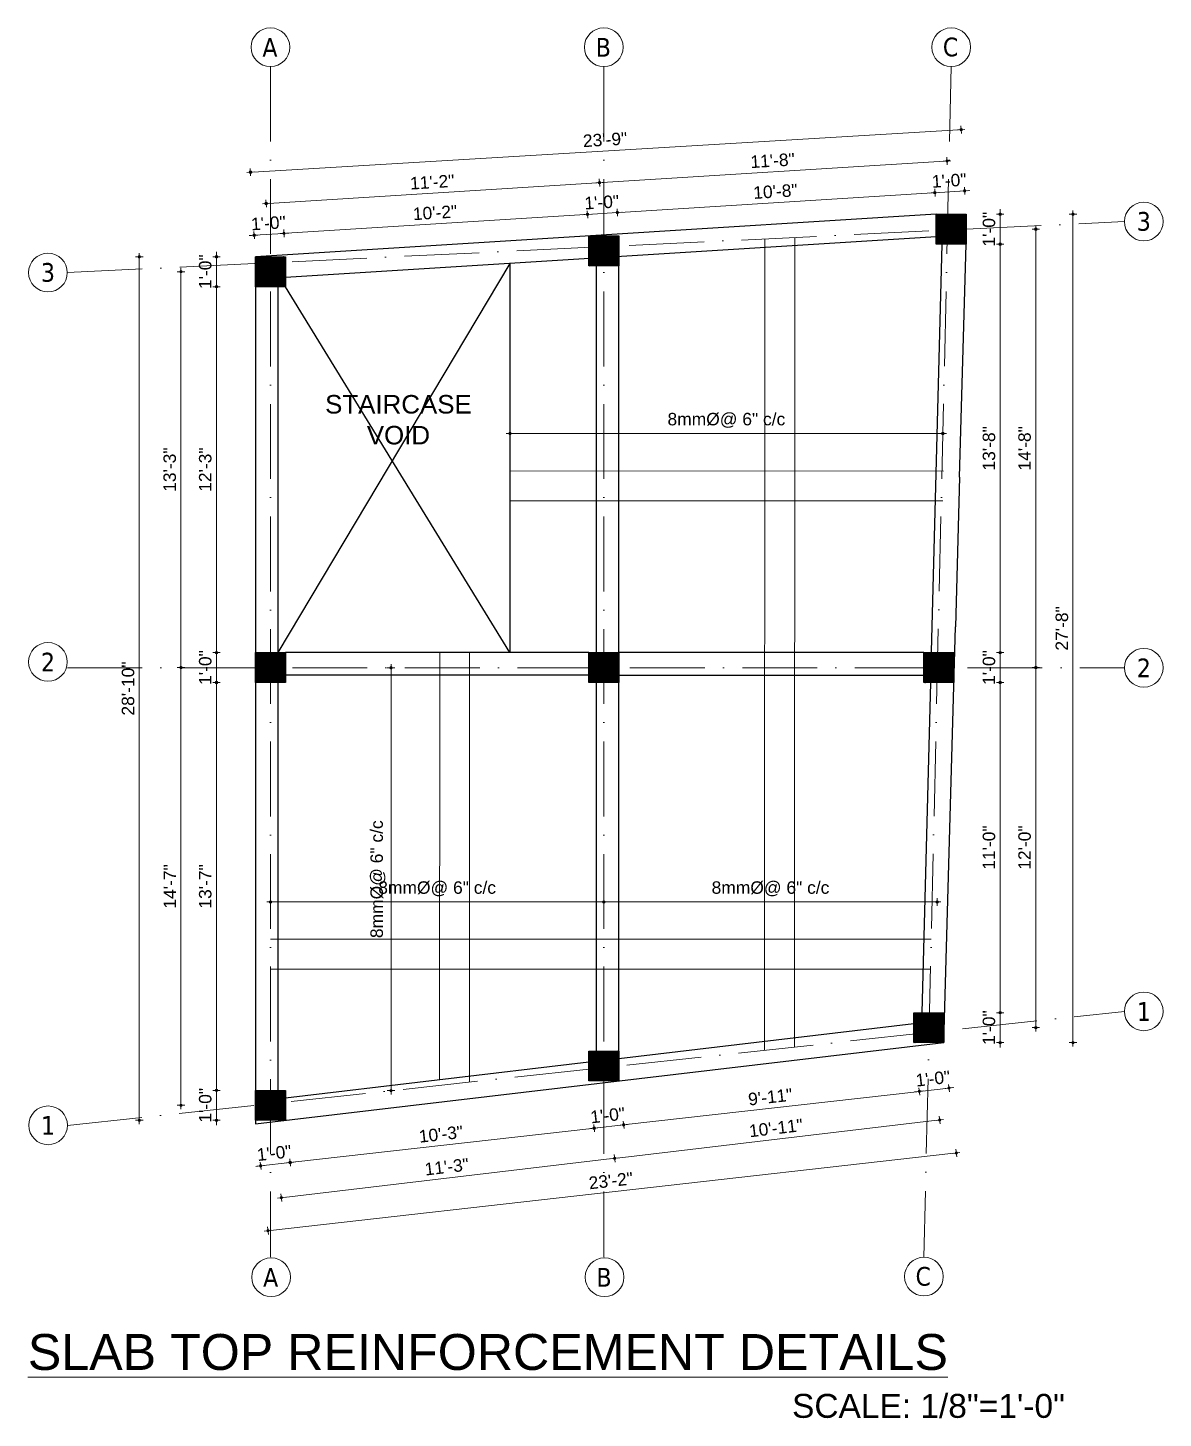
# Model space of a CAD drawing. Header units: inches. Extents: x 10143 to 33197, y -150 to 3760.
# Drawn here: x 10769 to 11224, y 850 to 1408 of the extents above; entities that cross this region are included whole.
import ezdxf

# ---------------------------------------------------------------- set-up
doc = ezdxf.new("R2010")
doc.units = ezdxf.units.IN
doc.header["$LTSCALE"] = 0.5
doc.header["$MEASUREMENT"] = 0
doc.header["$PDMODE"] = 66
doc.linetypes.add('ACAD_ISO10W100', pattern=[18, 12, -3, 0, -3])
for name, color, linetype, lineweight in [('0.13', 2, 'Continuous', 13), ('BEAM LINE', 4, 'Continuous', 9), ('DIM_LINE', 165, 'Continuous', 15), ('hatch', 9, 'Continuous', 0), ('TEXT', 220, 'Continuous', 9), ('Toilet', 7, 'Continuous', 25)]:
    doc.layers.add(name, color=color, linetype=linetype, lineweight=lineweight)
doc.styles.add('DIM', font='tahoma.ttf')
doc.styles.get("Standard").update_dxf_attribs({"font": 'arial.ttf'})
doc.styles.add('style1', font='arial.ttf', dxfattribs={"height": 7})
doc.dimstyles.new('S8', dxfattribs={"dimtxt": 5, "dimasz": 1, "dimexe": 6, "dimexo": 18, "dimgap": 1.9375, "dimtad": 1, "dimdec": 0, "dimzin": 3, "dimdsep": 46, "dimlunit": 4, "dimtxsty": 'Standard', "dimblk": 'dot 2', "dimcen": 12, "dimse1": 1, "dimse2": 1, "dimclrd": 1, "dimclre": 1, "dimclrt": 256, "dimadec": 0, "dimazin": 0, "dimtfac": 0.75, "dimtdec": 0, "dimtix": 1, "dimtmove": 1, "dimatfit": 3, "dimldrblk": 'DOT', "dimfxl": 1, "dimtolj": 1, "dimtzin": 0, "dimlwd": 9, "dimlwe": 9, "dimarcsym": 0})
pattern_1 = [(135, (11119.12484, -2416.40677), (-0.0883883476, -0.0883883476), [])]

# ---------------------------------------------------------------- blocks, each defined once
blk = doc.blocks.new('dot1')
at = {"layer": 'hatch'}
h = blk.add_hatch(color=256, dxfattribs=at)
edge = h.paths.add_edge_path()
edge.add_arc((0, 0), 1, 0, 360)
for p, q in [((3, 0), (-3, 0)), ((0, 3), (0, -3))]:
    blk.add_line(p, q, dxfattribs=at)
blk.add_circle((0, 0), 1, dxfattribs=at)
blk = doc.blocks.new('dot 2')
at = {"layer": 'hatch', "xscale": 0.5, "yscale": 0.5, "zscale": 0.5}
blk.add_blockref('dot1', (0, 0), dxfattribs=at)
blk = doc.blocks.new('*D1169')
at = {"layer": 'Defpoints', "color": 0, "transparency": 16777216}
for p in [(11136.18, 1012.87), (11158.78, 1012.87), (11136.18, 1000.87)]:
    blk.add_point(p, dxfattribs=at)
at = {"layer": 'Toilet', "color": 1, "lineweight": 9, "transparency": 16777216}
for p, q in [((11158.78, 1013.87), (11158.78, 1014.87)), ((11158.78, 1000.87), (11158.78, 1012.87)), ((11158.78, 999.87), (11158.78, 998.87))]:
    blk.add_line(p, q, dxfattribs=at)
for p, rotation in [((11158.78, 1012.87), 270), ((11158.78, 1000.87), 90)]:
    blk.add_blockref('dot 2', p, dxfattribs=dict(at, rotation=rotation))
at = {"layer": 'Toilet', "transparency": 16777216, "insert": (11154.29, 1006.87), "char_height": 5, "attachment_point": 5, "rotation": 90}
blk.add_mtext('\\A1;1\'-0"', dxfattribs=at)
blk = doc.blocks.new('_Dot')
at = {"color": 0, "linetype": 'ByBlock', "lineweight": -2}
blk.add_line((-0.5, 0), (-1, 0), dxfattribs=at)
at = {"color": 0, "linetype": 'ByBlock', "const_width": 0.5}
blk.add_lwpolyline([(-0.25, 0, 1), (0.25, 0, 1)], format="xyb", close=True, dxfattribs=at)
blk = doc.blocks.new('*D1170')
at = {"layer": 'Defpoints', "color": 0, "transparency": 16777216}
for p in [(11140.22, 1145.23), (11158.78, 1145.23), (11136.18, 1012.87)]:
    blk.add_point(p, dxfattribs=at)
at = {"layer": 'Toilet', "color": 1, "lineweight": 9, "transparency": 16777216}
blk.add_line((11158.78, 1013.87), (11158.78, 1144.23), dxfattribs=at)
for p, rotation in [((11158.78, 1145.23), 90), ((11158.78, 1012.87), 270)]:
    blk.add_blockref('dot 2', p, dxfattribs=dict(at, rotation=rotation))
at = {"layer": 'Toilet', "transparency": 16777216, "insert": (11154.29, 1079.05), "char_height": 5, "attachment_point": 5, "rotation": 90}
blk.add_mtext('\\A1;11\'-0"', dxfattribs=at)
blk = doc.blocks.new('*D1171')
at = {"layer": 'Defpoints', "color": 0, "transparency": 16777216}
for p in [(11140.22, 1157.23), (11158.78, 1157.23), (11140.22, 1145.23)]:
    blk.add_point(p, dxfattribs=at)
at = {"layer": 'Toilet', "color": 1, "lineweight": 9, "transparency": 16777216}
for p, q in [((11158.78, 1158.23), (11158.78, 1159.23)), ((11158.78, 1145.23), (11158.78, 1157.23)), ((11158.78, 1144.23), (11158.78, 1143.23))]:
    blk.add_line(p, q, dxfattribs=at)
for p, rotation in [((11158.78, 1157.23), 270), ((11158.78, 1145.23), 90)]:
    blk.add_blockref('dot 2', p, dxfattribs=dict(at, rotation=rotation))
at = {"layer": 'Toilet', "transparency": 16777216, "insert": (11154.29, 1151.23), "char_height": 5, "attachment_point": 5, "rotation": 90}
blk.add_mtext('\\A1;1\'-0"', dxfattribs=at)
blk = doc.blocks.new('*D1172')
at = {"layer": 'Defpoints', "color": 0, "transparency": 16777216}
for p in [(11145.15, 1320.96), (11158.78, 1320.96), (11140.22, 1157.23)]:
    blk.add_point(p, dxfattribs=at)
at = {"layer": 'Toilet', "color": 1, "lineweight": 9, "transparency": 16777216}
blk.add_line((11158.78, 1158.23), (11158.78, 1319.96), dxfattribs=at)
for p, rotation in [((11158.78, 1320.96), 90), ((11158.78, 1157.23), 270)]:
    blk.add_blockref('dot 2', p, dxfattribs=dict(at, rotation=rotation))
at = {"layer": 'Toilet', "transparency": 16777216, "insert": (11154.29, 1239.1), "char_height": 5, "attachment_point": 5, "rotation": 90}
blk.add_mtext('\\A1;13\'-8"', dxfattribs=at)
blk = doc.blocks.new('*D1173')
at = {"layer": 'Defpoints', "color": 0, "transparency": 16777216}
for p in [(11145.15, 1332.96), (11158.78, 1332.96), (11145.15, 1320.96)]:
    blk.add_point(p, dxfattribs=at)
at = {"layer": 'Toilet', "color": 1, "lineweight": 9, "transparency": 16777216}
for p, q in [((11158.78, 1333.96), (11158.78, 1334.96)), ((11158.78, 1320.96), (11158.78, 1332.96)), ((11158.78, 1319.96), (11158.78, 1318.96))]:
    blk.add_line(p, q, dxfattribs=at)
for p, rotation in [((11158.78, 1332.96), 270), ((11158.78, 1320.96), 90)]:
    blk.add_blockref('dot 2', p, dxfattribs=dict(at, rotation=rotation))
at = {"layer": 'Toilet', "transparency": 16777216, "insert": (11154.29, 1326.96), "char_height": 5, "attachment_point": 5, "rotation": 90}
blk.add_mtext('\\A1;1\'-0"', dxfattribs=at)
blk = doc.blocks.new('*D1174')
at = {"layer": 'Defpoints', "color": 0, "transparency": 16777216}
for p in [(11145.15, 1326.96), (11140.22, 1151.23), (11173.07, 1151.23)]:
    blk.add_point(p, dxfattribs=at)
at = {"layer": 'Toilet', "color": 1, "lineweight": 9, "transparency": 16777216}
blk.add_line((11173.07, 1325.96), (11173.07, 1152.23), dxfattribs=at)
for p, rotation in [((11173.07, 1326.96), 90), ((11173.07, 1151.23), 270)]:
    blk.add_blockref('dot 2', p, dxfattribs=dict(at, rotation=rotation))
at = {"layer": 'Toilet', "transparency": 16777216, "insert": (11168.58, 1239.1), "char_height": 5, "attachment_point": 5, "rotation": 90}
blk.add_mtext('\\A1;14\'-8"', dxfattribs=at)
blk = doc.blocks.new('*D1175')
at = {"layer": 'Defpoints', "color": 0, "transparency": 16777216}
for p in [(11140.22, 1151.23), (11136.18, 1006.87), (11173.07, 1006.87)]:
    blk.add_point(p, dxfattribs=at)
at = {"layer": 'Toilet', "color": 1, "lineweight": 9, "transparency": 16777216}
blk.add_line((11173.07, 1150.23), (11173.07, 1007.87), dxfattribs=at)
for p, rotation in [((11173.07, 1151.23), 90), ((11173.07, 1006.87), 270)]:
    blk.add_blockref('dot 2', p, dxfattribs=dict(at, rotation=rotation))
at = {"layer": 'Toilet', "transparency": 16777216, "insert": (11168.58, 1079.05), "char_height": 5, "attachment_point": 5, "rotation": 90}
blk.add_mtext('\\A1;12\'-0"', dxfattribs=at)
blk = doc.blocks.new('*D1176')
at = {"layer": 'Defpoints', "color": 0, "transparency": 16777216}
for p in [(10860.28, 1315.91), (10844.64, 1303.91), (10860.28, 1303.91)]:
    blk.add_point(p, dxfattribs=at)
at = {"layer": 'Toilet', "color": 1, "lineweight": 9, "transparency": 16777216}
for p, q in [((10844.64, 1316.91), (10844.64, 1317.91)), ((10844.64, 1315.91), (10844.64, 1303.91)), ((10844.64, 1302.91), (10844.64, 1301.91))]:
    blk.add_line(p, q, dxfattribs=at)
for p, rotation in [((10844.64, 1315.91), 270), ((10844.64, 1303.91), 90)]:
    blk.add_blockref('dot 2', p, dxfattribs=dict(at, rotation=rotation))
at = {"layer": 'Toilet', "transparency": 16777216, "insert": (10840.15, 1309.91), "char_height": 5, "attachment_point": 5, "rotation": 90}
blk.add_mtext('\\A1;1\'-0"', dxfattribs=at)
blk = doc.blocks.new('*D1177')
at = {"layer": 'Defpoints', "color": 0, "transparency": 16777216}
for p in [(10860.28, 1303.91), (10844.64, 1157.23), (10860.28, 1157.23)]:
    blk.add_point(p, dxfattribs=at)
at = {"layer": 'Toilet', "color": 1, "lineweight": 9, "transparency": 16777216}
blk.add_line((10844.64, 1302.91), (10844.64, 1158.23), dxfattribs=at)
for p, rotation in [((10844.64, 1303.91), 90), ((10844.64, 1157.23), 270)]:
    blk.add_blockref('dot 2', p, dxfattribs=dict(at, rotation=rotation))
at = {"layer": 'Toilet', "transparency": 16777216, "insert": (10840.15, 1230.57), "char_height": 5, "attachment_point": 5, "rotation": 90}
blk.add_mtext('\\A1;12\'-3"', dxfattribs=at)
blk = doc.blocks.new('*D1178')
at = {"layer": 'Defpoints', "color": 0, "transparency": 16777216}
for p in [(10860.28, 1157.23), (10844.64, 1145.23), (10860.28, 1145.23)]:
    blk.add_point(p, dxfattribs=at)
at = {"layer": 'Toilet', "color": 1, "lineweight": 9, "transparency": 16777216}
for p, q in [((10844.64, 1158.23), (10844.64, 1159.23)), ((10844.64, 1157.23), (10844.64, 1145.23)), ((10844.64, 1144.23), (10844.64, 1143.23))]:
    blk.add_line(p, q, dxfattribs=at)
for p, rotation in [((10844.64, 1157.23), 270), ((10844.64, 1145.23), 90)]:
    blk.add_blockref('dot 2', p, dxfattribs=dict(at, rotation=rotation))
at = {"layer": 'Toilet', "transparency": 16777216, "insert": (10840.15, 1151.23), "char_height": 5, "attachment_point": 5, "rotation": 90}
blk.add_mtext('\\A1;1\'-0"', dxfattribs=at)
blk = doc.blocks.new('*D1179')
at = {"layer": 'Defpoints', "color": 0, "transparency": 16777216}
for p in [(10860.28, 1145.23), (10844.64, 981.74), (10860.28, 981.74)]:
    blk.add_point(p, dxfattribs=at)
at = {"layer": 'Toilet', "color": 1, "lineweight": 9, "transparency": 16777216}
blk.add_line((10844.64, 1144.23), (10844.64, 982.74), dxfattribs=at)
for p, rotation in [((10844.64, 1145.23), 90), ((10844.64, 981.74), 270)]:
    blk.add_blockref('dot 2', p, dxfattribs=dict(at, rotation=rotation))
at = {"layer": 'Toilet', "transparency": 16777216, "insert": (10840.15, 1063.48), "char_height": 5, "attachment_point": 5, "rotation": 90}
blk.add_mtext('\\A1;13\'-7"', dxfattribs=at)
blk = doc.blocks.new('*D1180')
at = {"layer": 'Defpoints', "color": 0, "transparency": 16777216}
for p in [(10860.28, 981.74), (10844.64, 969.74), (10860.28, 969.74)]:
    blk.add_point(p, dxfattribs=at)
at = {"layer": 'Toilet', "color": 1, "lineweight": 9, "transparency": 16777216}
for p, q in [((10844.64, 982.74), (10844.64, 983.74)), ((10844.64, 981.74), (10844.64, 969.74)), ((10844.64, 968.74), (10844.64, 967.74))]:
    blk.add_line(p, q, dxfattribs=at)
for p, rotation in [((10844.64, 981.74), 270), ((10844.64, 969.74), 90)]:
    blk.add_blockref('dot 2', p, dxfattribs=dict(at, rotation=rotation))
at = {"layer": 'Toilet', "transparency": 16777216, "insert": (10840.15, 975.74), "char_height": 5, "attachment_point": 5, "rotation": 90}
blk.add_mtext('\\A1;1\'-0"', dxfattribs=at)
blk = doc.blocks.new('*D1181')
at = {"layer": 'Defpoints', "color": 0, "transparency": 16777216}
for p in [(10860.28, 1309.91), (10830.4, 1151.23), (10860.28, 1151.23)]:
    blk.add_point(p, dxfattribs=at)
at = {"layer": 'Toilet', "color": 1, "lineweight": 9, "transparency": 16777216}
blk.add_line((10830.4, 1308.91), (10830.4, 1152.23), dxfattribs=at)
for p, rotation in [((10830.4, 1309.91), 90), ((10830.4, 1151.23), 270)]:
    blk.add_blockref('dot 2', p, dxfattribs=dict(at, rotation=rotation))
at = {"layer": 'Toilet', "transparency": 16777216, "insert": (10825.91, 1230.57), "char_height": 5, "attachment_point": 5, "rotation": 90}
blk.add_mtext('\\A1;13\'-3"', dxfattribs=at)
blk = doc.blocks.new('*D1182')
at = {"layer": 'Defpoints', "color": 0, "transparency": 16777216}
for p in [(10860.28, 1151.23), (10830.4, 975.74), (10860.28, 975.74)]:
    blk.add_point(p, dxfattribs=at)
at = {"layer": 'Toilet', "color": 1, "lineweight": 9, "transparency": 16777216}
blk.add_line((10830.4, 1150.23), (10830.4, 976.74), dxfattribs=at)
for p, rotation in [((10830.4, 1151.23), 90), ((10830.4, 975.74), 270)]:
    blk.add_blockref('dot 2', p, dxfattribs=dict(at, rotation=rotation))
at = {"layer": 'Toilet', "transparency": 16777216, "insert": (10825.95, 1063.48), "char_height": 5, "attachment_point": 5, "rotation": 90}
blk.add_mtext('\\A1;14\'-7"', dxfattribs=at)
blk = doc.blocks.new('*D1154')
at = {"layer": 'Defpoints', "color": 0, "transparency": 16777216}
for p in [(10813.69, 1315.91), (10860.28, 1315.91), (10860.28, 969.74)]:
    blk.add_point(p, dxfattribs=at)
at = {"layer": 'Toilet', "color": 1, "lineweight": 9, "transparency": 16777216}
blk.add_line((10813.69, 970.74), (10813.69, 1314.91), dxfattribs=at)
for p, rotation in [((10813.69, 1315.91), 90), ((10813.69, 969.74), 270)]:
    blk.add_blockref('dot 2', p, dxfattribs=dict(at, rotation=rotation))
at = {"layer": 'Toilet', "transparency": 16777216, "insert": (10809.2, 1142.82), "char_height": 5, "attachment_point": 5, "rotation": 90}
blk.add_mtext('\\A1;28\'-10"', dxfattribs=at)
blk = doc.blocks.new('*D1183')
at = {"layer": 'Defpoints', "color": 0, "transparency": 16777216}
for p in [(10866.28, 1057.42), (10999.9, 1057.27), (10999.9, 1057.27)]:
    blk.add_point(p, dxfattribs=at)
at = {"layer": 'DIM_LINE', "color": 1, "lineweight": 9, "transparency": 16777216}
blk.add_line((10867.28, 1057.27), (10998.9, 1057.27), dxfattribs=at)
at = {"layer": 'DIM_LINE', "color": 1, "lineweight": 9, "transparency": 16777216, "rotation": 180}
blk.add_blockref('dot 2', (10866.28, 1057.27), dxfattribs=at)
at = {"layer": 'DIM_LINE', "color": 1, "lineweight": 9, "transparency": 16777216}
blk.add_blockref('dot 2', (10999.9, 1057.27), dxfattribs=at)
at = {"layer": 'DIM_LINE', "transparency": 16777216, "insert": (10933.09, 1062.53), "char_height": 5, "attachment_point": 5}
blk.add_mtext('\\A1;8mm%%C@ 6" c/c', dxfattribs=at)
blk = doc.blocks.new('*D1184')
at = {"layer": 'Defpoints', "color": 0, "transparency": 16777216}
for p in [(10916.68, 1151.15), (10914.62, 981.61), (10914.62, 981.61)]:
    blk.add_point(p, dxfattribs=at)
at = {"layer": 'DIM_LINE', "color": 1, "lineweight": 9, "transparency": 16777216}
blk.add_line((10914.62, 1150.15), (10914.62, 982.61), dxfattribs=at)
for p, rotation in [((10914.62, 1151.15), 90), ((10914.62, 981.61), 270)]:
    blk.add_blockref('dot 2', p, dxfattribs=dict(at, rotation=rotation))
at = {"layer": 'DIM_LINE', "transparency": 16777216, "insert": (10909.35, 1066.38), "char_height": 5, "attachment_point": 5, "rotation": 90}
blk.add_mtext('\\A1;8mm%%C@ 6" c/c', dxfattribs=at)
blk = doc.blocks.new('*D1185')
at = {"layer": 'Defpoints', "color": 0, "transparency": 16777216}
for p in [(10999.9, 1057.42), (11133.52, 1057.27), (11133.52, 1057.27)]:
    blk.add_point(p, dxfattribs=at)
at = {"layer": 'DIM_LINE', "color": 1, "lineweight": 9, "transparency": 16777216}
blk.add_line((11000.9, 1057.27), (11132.52, 1057.27), dxfattribs=at)
at = {"layer": 'DIM_LINE', "color": 1, "lineweight": 9, "transparency": 16777216, "rotation": 180}
blk.add_blockref('dot 2', (10999.9, 1057.27), dxfattribs=at)
at = {"layer": 'DIM_LINE', "color": 1, "lineweight": 9, "transparency": 16777216}
blk.add_blockref('dot 2', (11133.52, 1057.27), dxfattribs=at)
at = {"layer": 'DIM_LINE', "transparency": 16777216, "insert": (11066.71, 1062.53), "char_height": 5, "attachment_point": 5}
blk.add_mtext('\\A1;8mm%%C@ 6" c/c', dxfattribs=at)
blk = doc.blocks.new('*D1186')
at = {"layer": 'Defpoints', "color": 0, "transparency": 16777216}
for p in [(10962.28, 1245.16), (11135.78, 1245.06), (11135.78, 1245.06)]:
    blk.add_point(p, dxfattribs=at)
at = {"layer": 'DIM_LINE', "color": 1, "lineweight": 9, "transparency": 16777216}
blk.add_line((10963.28, 1245.06), (11134.78, 1245.06), dxfattribs=at)
at = {"layer": 'DIM_LINE', "color": 1, "lineweight": 9, "transparency": 16777216, "rotation": 180}
blk.add_blockref('dot 2', (10962.28, 1245.06), dxfattribs=at)
at = {"layer": 'DIM_LINE', "color": 1, "lineweight": 9, "transparency": 16777216}
blk.add_blockref('dot 2', (11135.78, 1245.06), dxfattribs=at)
at = {"layer": 'DIM_LINE', "transparency": 16777216, "insert": (11049.03, 1250.33), "char_height": 5, "attachment_point": 5}
blk.add_mtext('\\A1;8mm%%C@ 6" c/c', dxfattribs=at)
blk = doc.blocks.new('*D2515')
at = {"layer": 'Defpoints', "color": 0, "transparency": 16777216}
for p in [(10859.74, 1324.54), (10860.28, 1315.91), (10872.28, 1315.91)]:
    blk.add_point(p, dxfattribs=at)
at = {"layer": 'Toilet', "color": 1, "lineweight": 9, "transparency": 16777216}
for p, q in [((10858.74, 1324.48), (10857.74, 1324.42)), ((10871.69, 1325.29), (10859.74, 1324.54)), ((10872.69, 1325.35), (10873.69, 1325.41))]:
    blk.add_line(p, q, dxfattribs=at)
for p, rotation in [((10871.69, 1325.29), 183.5758276059287), ((10859.74, 1324.54), 3.575827605928739)]:
    blk.add_blockref('dot 2', p, dxfattribs=dict(at, rotation=rotation))
at = {"layer": 'Toilet', "transparency": 16777216, "insert": (10865.43, 1329.39), "char_height": 5, "attachment_point": 5, "rotation": 3.5758}
blk.add_mtext('\\A1;1\'-0"', dxfattribs=at)
blk = doc.blocks.new('*D2516')
at = {"layer": 'Defpoints', "color": 0, "transparency": 16777216}
for p in [(10993.36, 1332.89), (10993.9, 1324.26), (10872.28, 1315.91)]:
    blk.add_point(p, dxfattribs=at)
at = {"layer": 'Toilet', "color": 1, "lineweight": 9, "transparency": 16777216}
blk.add_line((10872.69, 1325.35), (10992.36, 1332.83), dxfattribs=at)
for p, rotation in [((10993.36, 1332.89), 3.575827605928739), ((10871.69, 1325.29), 183.5758276059287)]:
    blk.add_blockref('dot 2', p, dxfattribs=dict(at, rotation=rotation))
at = {"layer": 'Toilet', "transparency": 16777216, "insert": (10932.24, 1333.57), "char_height": 5, "attachment_point": 5, "rotation": 3.5758}
blk.add_mtext('\\A1;10\'-2"', dxfattribs=at)
blk = doc.blocks.new('*D2517')
at = {"layer": 'Defpoints', "color": 0, "transparency": 16777216}
for p in [(11005.31, 1333.64), (10993.9, 1324.26), (11005.9, 1324.26)]:
    blk.add_point(p, dxfattribs=at)
at = {"layer": 'Toilet', "color": 1, "lineweight": 9, "transparency": 16777216}
for p, q in [((10992.36, 1332.83), (10991.36, 1332.77)), ((10993.36, 1332.89), (11005.31, 1333.64)), ((11006.31, 1333.7), (11007.31, 1333.76))]:
    blk.add_line(p, q, dxfattribs=at)
for p, rotation in [((10993.36, 1332.89), 3.575827605928747), ((11005.31, 1333.64), 183.5758276059287)]:
    blk.add_blockref('dot 2', p, dxfattribs=dict(at, rotation=rotation))
at = {"layer": 'Toilet', "transparency": 16777216, "insert": (10999.06, 1337.75), "char_height": 5, "attachment_point": 5, "rotation": 3.5758}
blk.add_mtext('\\A1;1\'-0"', dxfattribs=at)
blk = doc.blocks.new('*D2518')
at = {"layer": 'Defpoints', "color": 0, "transparency": 16777216}
for p in [(11132.61, 1341.59), (11133.15, 1332.96), (11005.9, 1324.26)]:
    blk.add_point(p, dxfattribs=at)
at = {"layer": 'Toilet', "color": 1, "lineweight": 9, "transparency": 16777216}
blk.add_line((11006.31, 1333.7), (11131.61, 1341.53), dxfattribs=at)
for p, rotation in [((11132.61, 1341.59), 3.575827605928739), ((11005.31, 1333.64), 183.5758276059287)]:
    blk.add_blockref('dot 2', p, dxfattribs=dict(at, rotation=rotation))
at = {"layer": 'Toilet', "transparency": 16777216, "insert": (11068.68, 1342.1), "char_height": 5, "attachment_point": 5, "rotation": 3.5758}
blk.add_mtext('\\A1;10\'-8"', dxfattribs=at)
blk = doc.blocks.new('*D2511')
at = {"layer": 'Defpoints', "color": 0, "transparency": 16777216}
for p in [(11144.56, 1342.34), (11133.15, 1332.96), (11145.15, 1332.96)]:
    blk.add_point(p, dxfattribs=at)
at = {"layer": 'Toilet', "color": 1, "lineweight": 9, "transparency": 16777216}
for p, q in [((11131.61, 1341.53), (11130.62, 1341.47)), ((11132.61, 1341.59), (11144.56, 1342.34)), ((11145.56, 1342.4), (11146.56, 1342.46))]:
    blk.add_line(p, q, dxfattribs=at)
for p, rotation in [((11144.56, 1342.34), 183.5758276059287), ((11132.61, 1341.59), 3.575827605928747)]:
    blk.add_blockref('dot 2', p, dxfattribs=dict(at, rotation=rotation))
at = {"layer": 'Toilet', "transparency": 16777216, "insert": (11138.31, 1346.45), "char_height": 5, "attachment_point": 5, "rotation": 3.5758}
blk.add_mtext('\\A1;1\'-0"', dxfattribs=at)
blk = doc.blocks.new('*D2525')
at = {"layer": 'Defpoints', "color": 0, "transparency": 16777216}
for p in [(10998.19, 1345.62), (10999.9, 1318.26), (10866.28, 1309.91)]:
    blk.add_point(p, dxfattribs=at)
at = {"layer": 'Toilet', "color": 1, "lineweight": 9, "transparency": 16777216}
blk.add_line((10865.56, 1337.33), (10997.19, 1345.55), dxfattribs=at)
for p, rotation in [((10998.19, 1345.62), 3.575827605927187), ((10864.57, 1337.27), 183.5758276059272)]:
    blk.add_blockref('dot 2', p, dxfattribs=dict(at, rotation=rotation))
at = {"layer": 'Toilet', "transparency": 16777216, "insert": (10931.1, 1345.88), "char_height": 5, "attachment_point": 5, "rotation": 3.5758}
blk.add_mtext('\\A1;11\'-2"', dxfattribs=at)
blk = doc.blocks.new('*D2526')
at = {"layer": 'Defpoints', "color": 0, "transparency": 16777216}
for p in [(11137.44, 1354.32), (11139.15, 1326.96), (10999.9, 1318.26)]:
    blk.add_point(p, dxfattribs=at)
at = {"layer": 'Toilet', "color": 1, "lineweight": 9, "transparency": 16777216}
blk.add_line((10999.19, 1345.68), (11136.44, 1354.26), dxfattribs=at)
for p, rotation in [((11137.44, 1354.32), 3.575827605928739), ((10998.19, 1345.62), 183.5758276059287)]:
    blk.add_blockref('dot 2', p, dxfattribs=dict(at, rotation=rotation))
at = {"layer": 'Toilet', "transparency": 16777216, "insert": (11067.53, 1354.45), "char_height": 5, "attachment_point": 5, "rotation": 3.5758}
blk.add_mtext('\\A1;11\'-8"', dxfattribs=at)
blk = doc.blocks.new('*D2513')
at = {"layer": 'Defpoints', "color": 0, "transparency": 16777216}
for p in [(11143.12, 1366.88), (11145.15, 1332.96), (10860.28, 1315.91)]:
    blk.add_point(p, dxfattribs=at)
at = {"layer": 'Toilet', "color": 1, "lineweight": 9, "transparency": 16777216}
blk.add_line((10859.24, 1349.89), (11142.12, 1366.82), dxfattribs=at)
for p, rotation in [((11143.12, 1366.88), 3.425574687814983), ((10858.25, 1349.83), 183.425574687815)]:
    blk.add_blockref('dot 2', p, dxfattribs=dict(at, rotation=rotation))
at = {"layer": 'Toilet', "transparency": 16777216, "insert": (11000.41, 1362.84), "char_height": 5, "attachment_point": 5, "rotation": 3.4256}
blk.add_mtext('\\A1;23\'-9"', dxfattribs=at)
blk = doc.blocks.new('*D2514')
at = {"layer": 'Defpoints', "color": 0, "transparency": 16777216}
for p in [(10860.28, 969.74), (10872.28, 969.74), (10862.34, 951.47)]:
    blk.add_point(p, dxfattribs=at)
at = {"layer": 'Toilet', "color": 1, "lineweight": 9, "transparency": 16777216}
for p, q in [((10861.35, 951.36), (10860.35, 951.25)), ((10874.19, 952.81), (10862.34, 951.47)), ((10875.18, 952.92), (10876.18, 953.04))]:
    blk.add_line(p, q, dxfattribs=at)
for p, rotation in [((10874.19, 952.81), 186.4467861077092), ((10862.34, 951.47), 6.446786107709173)]:
    blk.add_blockref('dot 2', p, dxfattribs=dict(at, rotation=rotation))
at = {"layer": 'Toilet', "transparency": 16777216, "insert": (10867.76, 956.6), "char_height": 5, "attachment_point": 5, "rotation": 6.4468}
blk.add_mtext('\\A1;1\'-0"', dxfattribs=at)
blk = doc.blocks.new('*D2519')
at = {"layer": 'Defpoints', "color": 0, "transparency": 16777216}
for p in [(10993.9, 985.5), (10872.28, 969.74), (10996.04, 966.58)]:
    blk.add_point(p, dxfattribs=at)
at = {"layer": 'Toilet', "color": 1, "lineweight": 9, "transparency": 16777216}
blk.add_line((10875.18, 952.92), (10995.04, 966.47), dxfattribs=at)
for p, rotation in [((10996.04, 966.58), 6.446786107709173), ((10874.19, 952.81), 186.4467861077092)]:
    blk.add_blockref('dot 2', p, dxfattribs=dict(at, rotation=rotation))
at = {"layer": 'Toilet', "transparency": 16777216, "insert": (10934.61, 964.16), "char_height": 5, "attachment_point": 5, "rotation": 6.4468}
blk.add_mtext('\\A1;10\'-3"', dxfattribs=at)
blk = doc.blocks.new('*D2520')
at = {"layer": 'Defpoints', "color": 0, "transparency": 16777216}
for p in [(10993.9, 985.5), (11005.9, 985.5), (11007.88, 967.92)]:
    blk.add_point(p, dxfattribs=at)
at = {"layer": 'Toilet', "color": 1, "lineweight": 9, "transparency": 16777216}
for p, q in [((10995.04, 966.47), (10994.05, 966.35)), ((10996.04, 966.58), (11007.88, 967.92)), ((11008.88, 968.03), (11009.87, 968.14))]:
    blk.add_line(p, q, dxfattribs=at)
for p, rotation in [((10996.04, 966.58), 6.44678610770919), ((11007.88, 967.92), 186.4467861077092)]:
    blk.add_blockref('dot 2', p, dxfattribs=dict(at, rotation=rotation))
at = {"layer": 'Toilet', "transparency": 16777216, "insert": (11001.46, 971.71), "char_height": 5, "attachment_point": 5, "rotation": 6.4468}
blk.add_mtext('\\A1;1\'-0"', dxfattribs=at)
blk = doc.blocks.new('*D2521')
at = {"layer": 'Defpoints', "color": 0, "transparency": 16777216}
for p in [(11124.18, 1000.87), (11005.9, 985.5), (11126.39, 981.31)]:
    blk.add_point(p, dxfattribs=at)
at = {"layer": 'Toilet', "color": 1, "lineweight": 9, "transparency": 16777216}
blk.add_line((11008.88, 968.03), (11125.39, 981.2), dxfattribs=at)
for p, rotation in [((11126.39, 981.31), 6.446786107709173), ((11007.88, 967.92), 186.4467861077092)]:
    blk.add_blockref('dot 2', p, dxfattribs=dict(at, rotation=rotation))
at = {"layer": 'Toilet', "transparency": 16777216, "insert": (11066.63, 979.07), "char_height": 5, "attachment_point": 5, "rotation": 6.4468}
blk.add_mtext('\\A1;9\'-11"', dxfattribs=at)
blk = doc.blocks.new('*D2522')
at = {"layer": 'Defpoints', "color": 0, "transparency": 16777216}
for p in [(11124.18, 1000.87), (11136.18, 1000.87), (11138.23, 982.65)]:
    blk.add_point(p, dxfattribs=at)
at = {"layer": 'Toilet', "color": 1, "lineweight": 9, "transparency": 16777216}
for p, q in [((11125.39, 981.2), (11124.4, 981.08)), ((11126.39, 981.31), (11138.23, 982.65)), ((11139.23, 982.76), (11140.22, 982.87))]:
    blk.add_line(p, q, dxfattribs=at)
for p, rotation in [((11126.39, 981.31), 6.44678610770919), ((11138.23, 982.65), 186.4467861077092)]:
    blk.add_blockref('dot 2', p, dxfattribs=dict(at, rotation=rotation))
at = {"layer": 'Toilet', "transparency": 16777216, "insert": (11131.81, 986.44), "char_height": 5, "attachment_point": 5, "rotation": 6.4468}
blk.add_mtext('\\A1;1\'-0"', dxfattribs=at)
blk = doc.blocks.new('*D2523')
at = {"layer": 'Defpoints', "color": 0, "transparency": 16777216}
for p in [(10999.9, 991.5), (10866.28, 975.74), (11004.26, 954.48)]:
    blk.add_point(p, dxfattribs=at)
at = {"layer": 'Toilet', "color": 1, "lineweight": 9, "transparency": 16777216}
blk.add_line((10871.64, 938.84), (11003.27, 954.36), dxfattribs=at)
for p, rotation in [((11004.26, 954.48), 6.727351048225565), ((10870.64, 938.72), 186.7273510482256)]:
    blk.add_blockref('dot 2', p, dxfattribs=dict(at, rotation=rotation))
at = {"layer": 'Toilet', "transparency": 16777216, "insert": (10936.93, 951.06), "char_height": 5, "attachment_point": 5, "rotation": 6.7274}
blk.add_mtext('\\A1;11\'-3"', dxfattribs=at)
blk = doc.blocks.new('*D2524')
at = {"layer": 'Defpoints', "color": 0, "transparency": 16777216}
for p in [(11130.18, 1006.87), (10999.9, 991.5), (11134.54, 969.85)]:
    blk.add_point(p, dxfattribs=at)
at = {"layer": 'Toilet', "color": 1, "lineweight": 9, "transparency": 16777216}
blk.add_line((11005.26, 954.6), (11133.55, 969.73), dxfattribs=at)
for p, rotation in [((11134.54, 969.85), 6.727351048224814), ((11004.26, 954.48), 186.7273510482248)]:
    blk.add_blockref('dot 2', p, dxfattribs=dict(at, rotation=rotation))
at = {"layer": 'Toilet', "transparency": 16777216, "insert": (11068.88, 966.62), "char_height": 5, "attachment_point": 5, "rotation": 6.7274}
blk.add_mtext('\\A1;10\'-11"', dxfattribs=at)
blk = doc.blocks.new('*D2512')
at = {"layer": 'Defpoints', "color": 0, "transparency": 16777216}
for p in [(11136.18, 1000.87), (10860.28, 969.74), (11141.17, 956.6)]:
    blk.add_point(p, dxfattribs=at)
at = {"layer": 'Toilet', "color": 1, "lineweight": 9, "transparency": 16777216}
blk.add_line((10866.26, 925.58), (11140.18, 956.49), dxfattribs=at)
for p, rotation in [((11141.17, 956.6), 6.437263123115694), ((10865.27, 925.47), 186.4372631231157)]:
    blk.add_blockref('dot 2', p, dxfattribs=dict(at, rotation=rotation))
at = {"layer": 'Toilet', "transparency": 16777216, "insert": (11002.72, 945.5), "char_height": 5, "attachment_point": 5, "rotation": 6.4373}
blk.add_mtext('\\A1;23\'-2"', dxfattribs=at)

msp = doc.modelspace()

# ---------------------------------------------------------------- hatches: boundary and pattern name
at = {"layer": 'Toilet'}
h = msp.add_hatch(dxfattribs=at)
h.set_pattern_fill('ANSI31', color=256, angle=90)
h.set_pattern_definition(pattern_1)
h.paths.add_polyline_path([(11145.15, 1332.96), (11133.15, 1332.96), (11133.15, 1332.96), (11133.15, 1320.96), (11145.15, 1320.96)])
h = msp.add_hatch(dxfattribs=at)
h.set_pattern_fill('ANSI31', color=256, angle=90)
h.set_pattern_definition(pattern_1)
h.paths.add_polyline_path([(10872.28, 969.74), (10872.28, 981.74), (10860.28, 981.74), (10860.28, 969.74)])
h.paths.add_polyline_path([(10860.28, 1145.23), (10872.28, 1145.23), (10872.28, 1157.23), (10860.28, 1157.23)])
h.paths.add_polyline_path([(10872.28, 1303.91), (10872.28, 1315.91), (10860.28, 1315.91), (10860.28, 1303.91)])
h.paths.add_polyline_path([(11005.9, 1312.26), (11005.9, 1324.26), (10993.9, 1324.26), (10993.9, 1312.26)])
h.paths.add_polyline_path([(11128.22, 1157.23), (11128.22, 1145.23), (11140.22, 1145.23), (11140.22, 1157.23)])
h.paths.add_polyline_path([(11124.18, 1000.87), (11136.18, 1000.87), (11136.18, 1012.87), (11124.18, 1012.87)])
h.paths.add_polyline_path([(11005.9, 997.5), (10993.9, 997.5), (10993.9, 985.5), (11005.9, 985.5)])
h.paths.add_polyline_path([(11005.9, 1145.23), (11005.9, 1157.23), (10993.9, 1157.23), (10993.9, 1145.23)])

# ---------------------------------------------------------------- linework, layer by layer
at = {"layer": '0.13', "color": 0, "ltscale": 0.5}
for p, q in [((10993.9, 1157.23), (10993.9, 1153.23)), ((11005.9, 1157.23), (11005.9, 1153.23))]:
    msp.add_line(p, q, dxfattribs=at)
at = {"layer": 'BEAM LINE'}
for p, q in [((11064.43, 1323.06), (11064.34, 997.8)), ((11076.43, 1323.64), (11076.34, 999.1)), ((10962.28, 1230.07), (11136.05, 1230.01)), ((10962.28, 1218.07), (11135.78, 1218.02)), ((10934.11, 1157.23), (10934.06, 986.09)), ((10946.11, 1157.23), (10946.06, 985.01)), ((10866.28, 1042.36), (11131.13, 1042.28)), ((10866.28, 1030.36), (11130.85, 1030.28))]:
    msp.add_line(p, q, dxfattribs=at)
at = {"layer": 'TEXT', "linetype": 'ACAD_ISO10W100', "ltscale": 5}
for p, q in [((10866.28, 1392.17), (10866.28, 914.8)), ((10999.9, 1392.17), (10999.9, 914.8)), ((11139.15, 1392.17), (11128.2, 914.8)), ((10784.86, 1309.56), (11208.58, 1330.03)), ((10784.86, 1151.15), (11208.58, 1151.15)), ((10784.9, 967.59), (11208.58, 1013.4))]:
    msp.add_line(p, q, dxfattribs=at)
at = {"layer": 'TEXT', "ltscale": 0.5}
for centre in [(10866.28, 1399.93), (10999.9, 1399.93), (11139.15, 1399.93), (11216.35, 1330.03), (10777.09, 1309.56), (10777.09, 1153.49), (11216.35, 1151.15), (11216.35, 1013.4), (10777.14, 967.72), (10866.56, 906.83), (11000.18, 906.83), (11128.2, 907.09)]:
    msp.add_circle(centre, 7.76, dxfattribs=at)
at = {"layer": 'Toilet'}
for p, q in [((11133.15, 1332.96), (10860.28, 1315.91)), ((11133.15, 1323.95), (10872.28, 1307.64)), ((10860.28, 1315.91), (10860.28, 1157.23)), ((10869.28, 1315.91), (10869.28, 981.74)), ((11005.9, 994.38), (11005.9, 1315.99)), ((11131.28, 1157.5), (11135.54, 1320.96)), ((11142.53, 1227.51), (11145.15, 1320.96)), ((10962.28, 1313.27), (10869.28, 1157.23)), ((10962.28, 1313.27), (10962.28, 1157.23)), ((10996.9, 997.5), (10996.9, 1315.43)), ((10962.28, 1157.23), (10872.28, 1303.91)), ((11142.53, 1227.51), (11140.85, 1167.51)), ((11136.18, 1000.87), (11140.85, 1167.51)), ((10860.28, 1157.23), (10872.28, 1157.23)), ((10860.28, 1145.23), (10860.28, 1157.23)), ((10860.28, 1157.23), (10860.28, 968.32)), ((10872.28, 1157.23), (10872.28, 1145.23)), ((10993.9, 1157.23), (10872.28, 1157.23)), ((10957.9, 1157.23), (10872.28, 1157.23)), ((11128.22, 1157.23), (11005.9, 1157.23)), ((10993.9, 1148.23), (10872.28, 1148.23)), ((11005.9, 1148.23), (11128.22, 1148.23)), ((10872.28, 1145.23), (10860.28, 1145.23)), ((11127.5, 1012.87), (11130.96, 1145.23)), ((11005.9, 994.56), (11124.18, 1008.51)), ((10860.28, 968.32), (11136.18, 1000.87)), ((10872.28, 978.8), (10993.9, 993.15))]:
    msp.add_line(p, q, dxfattribs=at)
for points in [[(11133.15, 1320.96), (11133.15, 1332.96), (11145.15, 1332.96), (11145.15, 1320.96)], [(11133.15, 1332.96), (11145.15, 1332.96), (11145.15, 1320.96), (11133.15, 1320.96)], [(10993.9, 1312.26), (10993.9, 1324.26), (11005.9, 1324.26), (11005.9, 1312.26)], [(10993.9, 1324.26), (11005.9, 1324.26), (11005.9, 1312.26), (10993.9, 1312.26)], [(10860.28, 1303.91), (10860.28, 1315.91), (10872.28, 1315.91), (10872.28, 1303.91)], [(10860.28, 1145.23), (10860.28, 1157.23), (10872.28, 1157.23), (10872.28, 1145.23)], [(10993.9, 1145.23), (10993.9, 1157.23), (11005.9, 1157.23), (11005.9, 1145.23)], [(10993.9, 1157.23), (11005.9, 1157.23), (11005.9, 1145.23), (10993.9, 1145.23)], [(11128.22, 1145.23), (11128.22, 1157.23), (11140.22, 1157.23), (11140.22, 1145.23)], [(11128.22, 1157.23), (11140.22, 1157.23), (11140.22, 1145.23), (11128.22, 1145.23)], [(11124.18, 1000.87), (11124.18, 1012.87), (11136.18, 1012.87), (11136.18, 1000.87)], [(11124.18, 1012.87), (11136.18, 1012.87), (11136.18, 1000.87), (11124.18, 1000.87)], [(10993.9, 985.5), (10993.9, 997.5), (11005.9, 997.5), (11005.9, 985.5)], [(10993.9, 997.5), (11005.9, 997.5), (11005.9, 985.5), (10993.9, 985.5)], [(10860.28, 969.74), (10860.28, 981.74), (10872.28, 981.74), (10872.28, 969.74)], [(10860.28, 981.74), (10872.28, 981.74), (10872.28, 969.74), (10860.28, 969.74)]]:
    msp.add_lwpolyline(points, close=True, dxfattribs=at)

# ---------------------------------------------------------------- texts
at = {"layer": 'TEXT', "ltscale": 0.5, "char_height": 7.5, "width": 853.3078, "attachment_point": 9, "style": 'DIM'}
for s, insert in [('A', (10869.1, 1396.12)), ('B', (11002.72, 1396.12)), ('C', (11141.97, 1396.12)), ('3', (11219.17, 1326.21)), ('3', (10779.91, 1305.75)), ('2', (10779.91, 1149.67)), ('2', (11219.17, 1147.34)), ('1', (11219.17, 1009.59)), ('1', (10779.96, 963.91)), ('A', (10869.38, 903.02)), ('B', (11003.01, 903.02)), ('C', (11131.03, 903.28))]:
    msp.add_mtext(s, dxfattribs=dict(at, insert=insert))
at = {"layer": 'TEXT', "color": 2, "insert": (10913.83, 1260.49), "char_height": 7.4247, "width": 409.7365, "attachment_point": 2}
msp.add_mtext('\\pi7.488;STAIRCASE\\PVOID', dxfattribs=at)
at = {"layer": 'TEXT', "linetype": 'Continuous', "ltscale": 48, "insert": (11184.73, 884.05), "char_height": 9.6, "width": 419.3356, "attachment_point": 3, "style": 'style1'}
msp.add_mtext('{\\fArial TUR|b0|i0|c162|p34;\\H1.5x;\\L\\C7;SLAB TOP REINFORCEMENT DETA\\fArial TUR|b0|i0|c0|p34;I\\fArial TUR|b0|i0|c162|p34;LS\\H0.3889x;\\l \\H1.143x;                     \\H1.5x;  SCALE: 1/8"=1\'-0"}', dxfattribs=at)

# ---------------------------------------------------------------- dimensions: what is measured, and where the dimension line sits
at = {"layer": 'DIM_LINE'}
for base, p1, p2, picture, middle in [((11135.78, 1245.06), (10962.28, 1245.16), (11135.78, 1245.06), '*D1186', (11049.03, 1250.33)), ((10999.9, 1057.27), (10866.28, 1057.42), (10999.9, 1057.27), '*D1183', (10933.09, 1062.53)), ((11133.52, 1057.27), (10999.9, 1057.42), (11133.52, 1057.27), '*D1185', (11066.71, 1062.53))]:
    dim = msp.add_linear_dim(base=base, p1=p1, p2=p2, text='8mm%%C@ 6" c/c', dimstyle='S8', dxfattribs=at)
    dim.commit()
    dim.dimension.update_dxf_attribs({"geometry": picture, "text_midpoint": middle})
dim = msp.add_linear_dim(base=(10914.62, 981.61), p1=(10916.68, 1151.15), p2=(10914.62, 981.61), angle=270, text='8mm%%C@ 6" c/c', dimstyle='S8', dxfattribs=at)
dim.commit()
dim.dimension.update_dxf_attribs({"geometry": '*D1184', "text_midpoint": (10909.35, 1066.38)})
at = {"layer": 'Toilet'}
for p1, p2, distance, picture, middle in [((10860.28, 1315.91), (11145.15, 1332.96), 33.98, '*D2513', (11000.41, 1362.84)), ((10866.28, 1309.91), (10999.9, 1318.26), 27.41, '*D2525', (10931.1, 1345.88)), ((10860.28, 969.74), (11136.18, 1000.87), -44.55, '*D2512', (11002.72, 945.5)), ((10866.28, 975.74), (10999.9, 991.5), -37.27, '*D2523', (10936.93, 951.06))]:
    dim = msp.add_aligned_dim(p1=p1, p2=p2, distance=distance, dimstyle='S8', override={"dimfxl": 2, "dimfxlon": 1, "dimarcsym": 1}, dxfattribs=at)
    dim.commit()
    dim.dimension.update_dxf_attribs({"geometry": picture, "text_midpoint": middle})
for base, p1, p2, angle, picture, middle in [((11137.44, 1354.32), (10999.9, 1318.26), (11139.15, 1326.96), 183.5758, '*D2526', (11067.53, 1354.45)), ((11144.56, 1342.34), (11133.15, 1332.96), (11145.15, 1332.96), 183.5758, '*D2511', (11138.31, 1346.45)), ((11132.61, 1341.59), (11005.9, 1324.26), (11133.15, 1332.96), 183.5758, '*D2518', (11068.68, 1342.1)), ((11005.31, 1333.64), (10993.9, 1324.26), (11005.9, 1324.26), 183.5758, '*D2517', (10999.06, 1337.75)), ((10859.74, 1324.54), (10872.28, 1315.91), (10860.28, 1315.91), 183.5758, '*D2515', (10865.43, 1329.39)), ((10993.36, 1332.89), (10872.28, 1315.91), (10993.9, 1324.26), 183.5758, '*D2516', (10932.24, 1333.57)), ((11158.78, 1332.96), (11145.15, 1320.96), (11145.15, 1332.96), 90, '*D1173', (11154.29, 1326.96)), ((11173.07, 1151.23), (11145.15, 1326.96), (11140.22, 1151.23), 90, '*D1174', (11168.58, 1239.1)), ((11158.78, 1320.96), (11140.22, 1157.23), (11145.15, 1320.96), 90, '*D1172', (11154.29, 1239.1)), ((10813.69, 1315.91), (10860.28, 969.74), (10860.28, 1315.91), 90, '*D1154', (10809.2, 1142.82)), ((10844.64, 1303.91), (10860.28, 1315.91), (10860.28, 1303.91), 90, '*D1176', (10840.15, 1309.91)), ((10830.4, 1151.23), (10860.28, 1309.91), (10860.28, 1151.23), 90, '*D1181', (10825.91, 1230.57)), ((10844.64, 1157.23), (10860.28, 1303.91), (10860.28, 1157.23), 90, '*D1177', (10840.15, 1230.57)), ((10844.64, 1145.23), (10860.28, 1157.23), (10860.28, 1145.23), 90, '*D1178', (10840.15, 1151.23)), ((11158.78, 1157.23), (11140.22, 1145.23), (11140.22, 1157.23), 90, '*D1171', (11154.29, 1151.23)), ((10830.4, 975.74), (10860.28, 1151.23), (10860.28, 975.74), 90, '*D1182', (10825.95, 1063.48)), ((11173.07, 1006.87), (11140.22, 1151.23), (11136.18, 1006.87), 90, '*D1175', (11168.58, 1079.05)), ((10844.64, 981.74), (10860.28, 1145.23), (10860.28, 981.74), 90, '*D1179', (10840.15, 1063.48)), ((11158.78, 1145.23), (11136.18, 1012.87), (11140.22, 1145.23), 90, '*D1170', (11154.29, 1079.05)), ((11158.78, 1012.87), (11136.18, 1000.87), (11136.18, 1012.87), 90, '*D1169', (11154.29, 1006.87)), ((11134.54, 969.85), (10999.9, 991.5), (11130.18, 1006.87), 186.7274, '*D2524', (11068.88, 966.62)), ((11126.39, 981.31), (11005.9, 985.5), (11124.18, 1000.87), 186.4468, '*D2521', (11066.63, 979.07)), ((11138.23, 982.65), (11124.18, 1000.87), (11136.18, 1000.87), 186.4468, '*D2522', (11131.81, 986.44)), ((10844.64, 969.74), (10860.28, 981.74), (10860.28, 969.74), 90, '*D1180', (10840.15, 975.74)), ((10996.04, 966.58), (10872.28, 969.74), (10993.9, 985.5), 186.4468, '*D2519', (10934.61, 964.16)), ((11007.88, 967.92), (10993.9, 985.5), (11005.9, 985.5), 186.4468, '*D2520', (11001.46, 971.71)), ((10862.34, 951.47), (10872.28, 969.74), (10860.28, 969.74), 186.4468, '*D2514', (10867.76, 956.6))]:
    dim = msp.add_linear_dim(base=base, p1=p1, p2=p2, angle=angle, dimstyle='S8', override={"dimfxl": 2, "dimfxlon": 1, "dimarcsym": 1}, dxfattribs=at)
    dim.commit()
    dim.dimension.update_dxf_attribs({"geometry": picture, "text_midpoint": middle})
msp.add_linear_dim(base=(11187.95, 1332.96), p1=(11136.18, 1000.87), p2=(11145.15, 1332.96), angle=90, dimstyle='S8', override={"dimfxl": 2, "dimfxlon": 1, "dimarcsym": 1}, dxfattribs=at).render()

doc.saveas('drawing.dxf')
